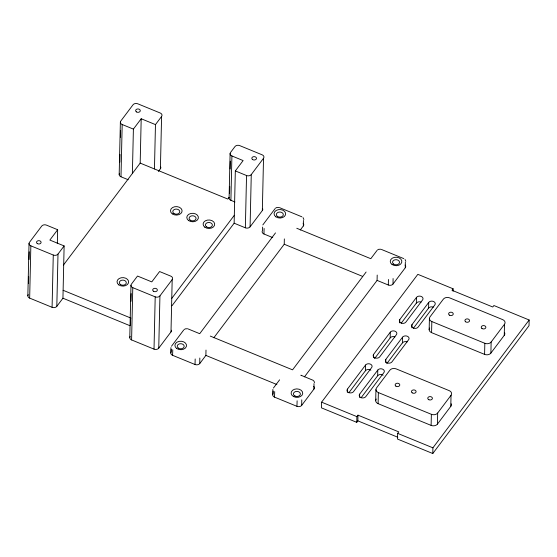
<?xml version="1.0" encoding="UTF-8"?>
<svg xmlns="http://www.w3.org/2000/svg" width="557" height="557" viewBox="0 0 557 557"><rect width="100%" height="100%" fill="white"/><g stroke="black" fill="none" stroke-linecap="round" stroke-linejoin="round"><path stroke-width="0.84" d="M27.85 295.725L29.034 243.451M28.525 283.499L28.679 276.641M29.068 259.499L29.242 251.785M57.65 229.721L49.858 240.074L64.125 245.929L62.941 298.211L56.814 306.343A3.488 2.548 1.3 0 1 52.086 307.311L29.66 298.113L30.844 245.832A3.488 2.548 1.3 0 1 29.458 242.358L41.712 226.086A3.488 2.548 1.3 0 1 46.44 225.119L57.65 229.721L57.336 243.639M52.086 307.311L53.27 255.036L30.844 245.832M56.814 306.343L57.998 254.069L64.125 245.929M119.184 174.397L120.375 122.122M119.859 162.171L120.034 154.456M120.423 137.314L120.584 130.463M128.201 179.744L120.994 176.785L122.185 124.51A3.488 2.548 1.3 0 1 120.792 121.036L133.046 104.758A3.488 2.548 1.3 0 1 137.774 103.797L160.2 112.994A3.488 2.548 1.3 0 1 161.586 116.469L160.402 168.743L158.362 171.459M132.385 173.464L133.395 129.106L141.193 118.752L155.466 124.608L154.456 168.959M129.781 337.542L130.972 285.268M130.456 325.316L130.617 318.458M130.999 301.316L131.18 293.602M131.591 339.93L132.775 287.649A3.488 2.548 1.3 0 1 131.389 284.174L137.516 276.042L151.789 281.891L159.587 271.538L170.797 276.14A3.488 2.548 1.3 0 1 172.183 279.607L170.999 331.888L158.745 348.16A3.488 2.548 1.3 0 1 154.017 349.128L131.591 339.93A3.488 2.548 1.3 0 1 130.206 336.456M63.435 265.055L140.183 163.104L141.193 118.752M154.017 349.128L155.201 296.853L132.775 287.649M158.745 348.16L159.936 295.885L172.183 279.607M170.79 352.922L170.929 347.61M171.271 349.267L171.215 351.836A3.488 2.548 1.3 0 0 172.6 355.31L195.027 364.508A3.488 2.548 1.3 0 0 199.754 363.547L205.881 355.408L205.999 350.075M172.6 355.31L172.767 349.782M195.027 364.508L195.18 358.98M199.754 363.547L199.824 358.033M229.094 197.937L230.104 153.579M229.595 193.37L229.756 186.414M230.152 169.022L230.326 161.189M234.908 201.968L230.904 200.325L231.914 155.967A3.488 2.548 1.3 0 1 230.521 152.493L234.977 146.575A3.488 2.548 1.3 0 1 239.712 145.614L262.131 154.811A3.488 2.548 1.3 0 1 263.524 158.285L262.333 210.56L250.079 226.838A3.488 2.548 1.3 0 1 245.352 227.799L234.142 223.204L235.326 170.922L243.124 160.569L231.914 155.967M245.352 227.799L246.542 175.525L235.326 170.922M250.079 226.838L251.27 174.557L263.524 158.285M262.632 227.082L262.549 230.514A3.488 2.548 1.3 0 0 263.941 233.989L272.749 237.602M263.941 233.989L264.102 228.461M272.728 394.739L272.867 389.427M273.209 391.077L273.146 393.653A3.488 2.548 1.3 0 0 274.538 397.127L296.958 406.325A3.488 2.548 1.3 0 0 301.692 405.364L313.939 389.085L314.002 383.578M274.538 397.127L274.698 391.599M213.846 337.744L284.23 244.245L284.342 238.911M296.958 406.325L297.118 400.796M300.279 230.013L303.342 225.947L303.405 220.44M301.692 405.364L301.755 399.849M321.605 402.161L321.473 407.863L356.745 422.338L357.859 420.855L357.984 415.153L398.756 431.877L397.642 433.36L397.517 439.062L432.782 453.53L529.018 325.692L529.15 319.99L493.878 305.521L492.764 307.004L451.992 290.274L453.106 288.798L417.841 274.329L321.605 402.161L356.87 416.629L356.745 422.338M347.345 392.386L347.422 389.127L365.552 365.044A3.488 2.548 1.3 0 1 370.28 364.083A3.488 2.548 1.3 0 1 371.665 367.557L353.535 391.641A3.488 2.548 1.3 0 1 348.807 392.601A3.488 2.548 1.3 0 1 347.422 389.127M359.578 397.406L359.655 394.147L377.785 370.064A3.488 2.548 1.3 0 1 382.513 369.103A3.488 2.548 1.3 0 1 383.898 372.577L365.768 396.654A3.488 2.548 1.3 0 1 361.04 397.621A3.488 2.548 1.3 0 1 359.655 394.147M348.842 392.769L365.42 370.753L365.552 365.044M373.524 357.615L373.594 354.356L390.304 332.167A3.488 2.548 1.3 0 1 395.031 331.199A3.488 2.548 1.3 0 1 396.417 334.673L379.714 356.87A3.488 2.548 1.3 0 1 374.986 357.831A3.488 2.548 1.3 0 1 373.594 354.356M304.477 376.852L377.082 280.401L377.2 275.067M375.697 400.727L375.947 389.642M361.075 397.789L377.653 375.766L377.785 370.064M378.112 403.658L378.363 392.567A4.644 3.398 1.3 0 1 376.511 387.937L389.879 370.182A4.644 3.398 1.3 0 1 396.187 368.894L449.193 390.638A4.644 3.398 1.3 0 1 451.038 395.268L450.787 406.359L437.419 424.114A4.644 3.398 1.3 0 1 431.118 425.402L378.112 403.658A4.644 3.398 1.3 0 1 376.26 399.028M385.75 362.635L385.827 359.376L402.537 337.187A3.488 2.548 1.3 0 1 407.264 336.219A3.488 2.548 1.3 0 1 408.65 339.693L391.947 361.883A3.488 2.548 1.3 0 1 387.212 362.851A3.488 2.548 1.3 0 1 385.827 359.376M405.336 262.256L405.28 267.764L393.026 284.035A3.488 2.548 1.3 0 1 388.299 285.003L388.452 279.475M374.513 358.673L390.172 337.869L390.304 332.167M393.026 284.035L393.089 278.528M399.696 322.851L399.773 319.586L416.483 297.396A3.488 2.548 1.3 0 1 421.21 296.428A3.488 2.548 1.3 0 1 422.596 299.903L405.886 322.099A3.488 2.548 1.3 0 1 401.158 323.06A3.488 2.548 1.3 0 1 399.773 319.586M386.746 363.693L402.405 342.889L402.537 337.187M411.929 327.864L412.006 324.606L428.709 302.416A3.488 2.548 1.3 0 1 433.443 301.448A3.488 2.548 1.3 0 1 434.829 304.923L418.119 327.119A3.488 2.548 1.3 0 1 413.391 328.08A3.488 2.548 1.3 0 1 412.006 324.606M401.207 323.213L416.351 303.099L416.483 297.396M413.44 328.226L428.584 308.118L428.709 302.416M429.162 329.709L429.412 318.618M431.578 332.64L431.828 321.549A4.644 3.398 1.3 0 1 429.976 316.919L443.344 299.165A4.644 3.398 1.3 0 1 449.652 297.877L502.658 319.621A4.644 3.398 1.3 0 1 504.503 324.251L504.252 335.342L490.884 353.096A4.644 3.398 1.3 0 1 484.583 354.384L431.578 332.64A4.644 3.398 1.3 0 1 429.726 328.003M431.118 425.402L431.369 414.311L378.363 392.567M432.782 453.53L432.914 447.828L529.15 319.99M437.419 424.114L437.677 413.029L451.038 395.268M453.05 291.241L453.106 288.798M484.583 354.384L484.834 343.293L431.828 321.549M490.884 353.096L491.142 342.005L504.503 324.251M155.466 124.608L161.586 116.469M229.101 197.408L227.848 199.072L140.183 163.104M171.64 298.545L234.323 215.28M171.981 305.772L234.142 223.204M171.486 346.245L183.726 329.981M262.82 224.924L275.067 208.659M275.492 232.903L199.712 333.692L188.148 328.95M273.417 388.062L279.614 379.832M376.998 250.476L370.802 258.706L296.777 228.273M366.116 272.018L292.564 369.848L210.274 336.094M356.87 416.629L357.984 415.153M275.59 208.123L276.815 207.489L278.827 207.42M184.256 329.445L185.474 328.818L187.493 328.748M377.528 249.94L378.746 249.306L380.758 249.237M122.185 124.51L133.395 129.106M279.482 207.622L301.866 216.805M381.42 249.439L403.797 258.622M377.082 280.401L388.299 285.003M284.23 244.245L362.579 276.39M63.122 290.288L130.93 318.103M397.642 433.36L432.914 447.828M205.881 355.408L276.878 384.532M62.941 298.211L129.948 325.699M357.859 420.855L397.83 437.252M303.022 217.564L303.871 219.542M405.05 259.478L405.802 261.358M301.441 375.703L300.898 375.202L313.041 380.257L314.078 381.28L314.468 382.68M313.716 386.377A3.488 2.548 1.3 0 1 313.939 389.085M405.05 265.055A3.488 2.548 1.3 0 1 405.28 267.764M303.119 223.239A3.488 2.548 1.3 0 1 303.342 225.947M29.66 298.113A3.488 2.548 1.3 0 1 28.275 294.639M120.994 176.785A3.488 2.548 1.3 0 1 119.609 173.311M160.778 167.086A3.488 2.548 1.3 0 1 160.402 168.743M262.709 208.903A3.488 2.548 1.3 0 1 262.333 210.56M171.375 330.231A3.488 2.548 1.3 0 1 170.999 331.888M251.27 174.557A3.488 2.548 1.3 0 1 246.542 175.525M159.936 295.885A3.488 2.548 1.3 0 1 155.201 296.853M57.998 254.069A3.488 2.548 1.3 0 1 53.27 255.036M230.904 200.325A3.488 2.548 1.3 0 1 229.219 197.373M377.653 375.766A3.488 2.548 1.3 0 1 383.119 375.202M428.584 308.118A3.488 2.548 1.3 0 1 433.311 307.151M365.42 370.753A3.488 2.548 1.3 0 1 370.885 370.182M402.405 342.889A3.488 2.548 1.3 0 1 407.132 341.921M416.351 303.099A3.488 2.548 1.3 0 1 421.078 302.131M390.172 337.869A3.488 2.548 1.3 0 1 394.906 336.901M451.17 403.776A4.644 3.398 1.3 0 1 450.787 406.359M504.635 332.759A4.644 3.398 1.3 0 1 504.252 335.342M437.677 413.029A4.644 3.398 1.3 0 1 431.369 414.311M491.142 342.005A4.644 3.398 1.3 0 1 484.834 343.293M294.938 396.013A3.488 2.548 1.3 0 0 300.383 394.168A3.488 2.548 1.3 0 0 295.405 391.62A3.488 2.548 1.3 0 0 294.938 396.013M178.296 348.083A3.488 2.548 1.3 0 0 184.088 346.9A3.488 2.548 1.3 0 0 179.723 343.801A3.488 2.548 1.3 0 0 178.296 348.083M277.435 216.395A3.488 2.548 1.3 0 0 283.221 215.218A3.488 2.548 1.3 0 0 278.855 212.12A3.488 2.548 1.3 0 0 277.435 216.395M393.632 264.067A3.488 2.548 1.3 0 0 399.425 262.89A3.488 2.548 1.3 0 0 395.059 259.792A3.488 2.548 1.3 0 0 393.632 264.067M37.249 243.52A2.284 1.671 1.3 0 0 41.037 242.748A2.284 1.671 1.3 0 0 38.182 240.721A2.284 1.671 1.3 0 0 37.249 243.52M153.419 291.214A2.325 1.699 1.3 0 0 157.283 290.427A2.325 1.699 1.3 0 0 154.373 288.359A2.325 1.699 1.3 0 0 153.419 291.214M136.354 111.86A2.325 1.699 1.3 0 0 140.211 111.073A2.325 1.699 1.3 0 0 137.3 109.005A2.325 1.699 1.3 0 0 136.354 111.86M252.558 159.532A2.325 1.699 1.3 0 0 256.415 158.738A2.325 1.699 1.3 0 0 253.505 156.677A2.325 1.699 1.3 0 0 252.558 159.532M120.403 284.474A3.488 2.555 1.3 0 0 126.202 283.29A3.488 2.555 1.3 0 0 121.83 280.192A3.488 2.555 1.3 0 0 120.403 284.474M173.868 213.449A3.488 2.548 1.3 0 0 179.66 212.273A3.488 2.548 1.3 0 0 175.295 209.174A3.488 2.548 1.3 0 0 173.868 213.449M190.181 220.14A3.488 2.548 1.3 0 0 195.973 218.964A3.488 2.548 1.3 0 0 191.601 215.865A3.488 2.548 1.3 0 0 190.181 220.14M206.424 226.79A3.488 2.548 1.3 0 0 212.259 225.71A3.488 2.548 1.3 0 0 207.998 222.542A3.488 2.548 1.3 0 0 206.424 226.79M118.815 284.892A5.814 4.254 1.3 0 0 128.479 282.921A5.814 4.254 1.3 0 0 121.189 277.762A5.814 4.254 1.3 0 0 118.815 284.892M172.287 213.874A5.807 4.247 1.3 0 0 181.937 211.904A5.807 4.247 1.3 0 0 174.661 206.744A5.807 4.247 1.3 0 0 172.287 213.874M188.593 220.565A5.807 4.247 1.3 0 0 198.243 218.595A5.807 4.247 1.3 0 0 190.967 213.435A5.807 4.247 1.3 0 0 188.593 220.565M204.802 227.179A5.807 4.247 1.3 0 0 214.522 225.383A5.807 4.247 1.3 0 0 207.413 220.099A5.807 4.247 1.3 0 0 204.802 227.179M449.332 315.109A2.325 1.699 1.3 0 0 453.189 314.315A2.325 1.699 1.3 0 0 450.279 312.254A2.325 1.699 1.3 0 0 449.332 315.109M465.638 321.8A2.325 1.699 1.3 0 0 469.502 321.006A2.325 1.699 1.3 0 0 466.592 318.945A2.325 1.699 1.3 0 0 465.638 321.8M481.951 328.484A2.325 1.699 1.3 0 0 485.808 327.697A2.325 1.699 1.3 0 0 482.898 325.636A2.325 1.699 1.3 0 0 481.951 328.484M395.867 386.126A2.325 1.699 1.3 0 0 399.724 385.34A2.325 1.699 1.3 0 0 396.814 383.279A2.325 1.699 1.3 0 0 395.867 386.126M412.173 392.817A2.325 1.699 1.3 0 0 416.037 392.031A2.325 1.699 1.3 0 0 413.12 389.97A2.325 1.699 1.3 0 0 412.173 392.817M428.883 399.738A2.325 1.699 1.3 0 0 432.406 398.352A2.325 1.699 1.3 0 0 428.967 396.793A2.325 1.699 1.3 0 0 428.883 399.738M176.715 348.501A5.807 4.247 1.3 0 0 186.365 346.531A5.807 4.247 1.3 0 0 179.089 341.378A5.807 4.247 1.3 0 0 176.715 348.501M293.643 396.612A5.807 4.247 1.3 0 0 302.716 393.527A5.807 4.247 1.3 0 0 294.423 389.28A5.807 4.247 1.3 0 0 293.643 396.612M275.847 216.819A5.807 4.247 1.3 0 0 285.497 214.849A5.807 4.247 1.3 0 0 278.222 209.69A5.807 4.247 1.3 0 0 275.847 216.819M392.051 264.491A5.807 4.247 1.3 0 0 401.701 262.521A5.807 4.247 1.3 0 0 394.426 257.362A5.807 4.247 1.3 0 0 392.051 264.491"/></g></svg>
